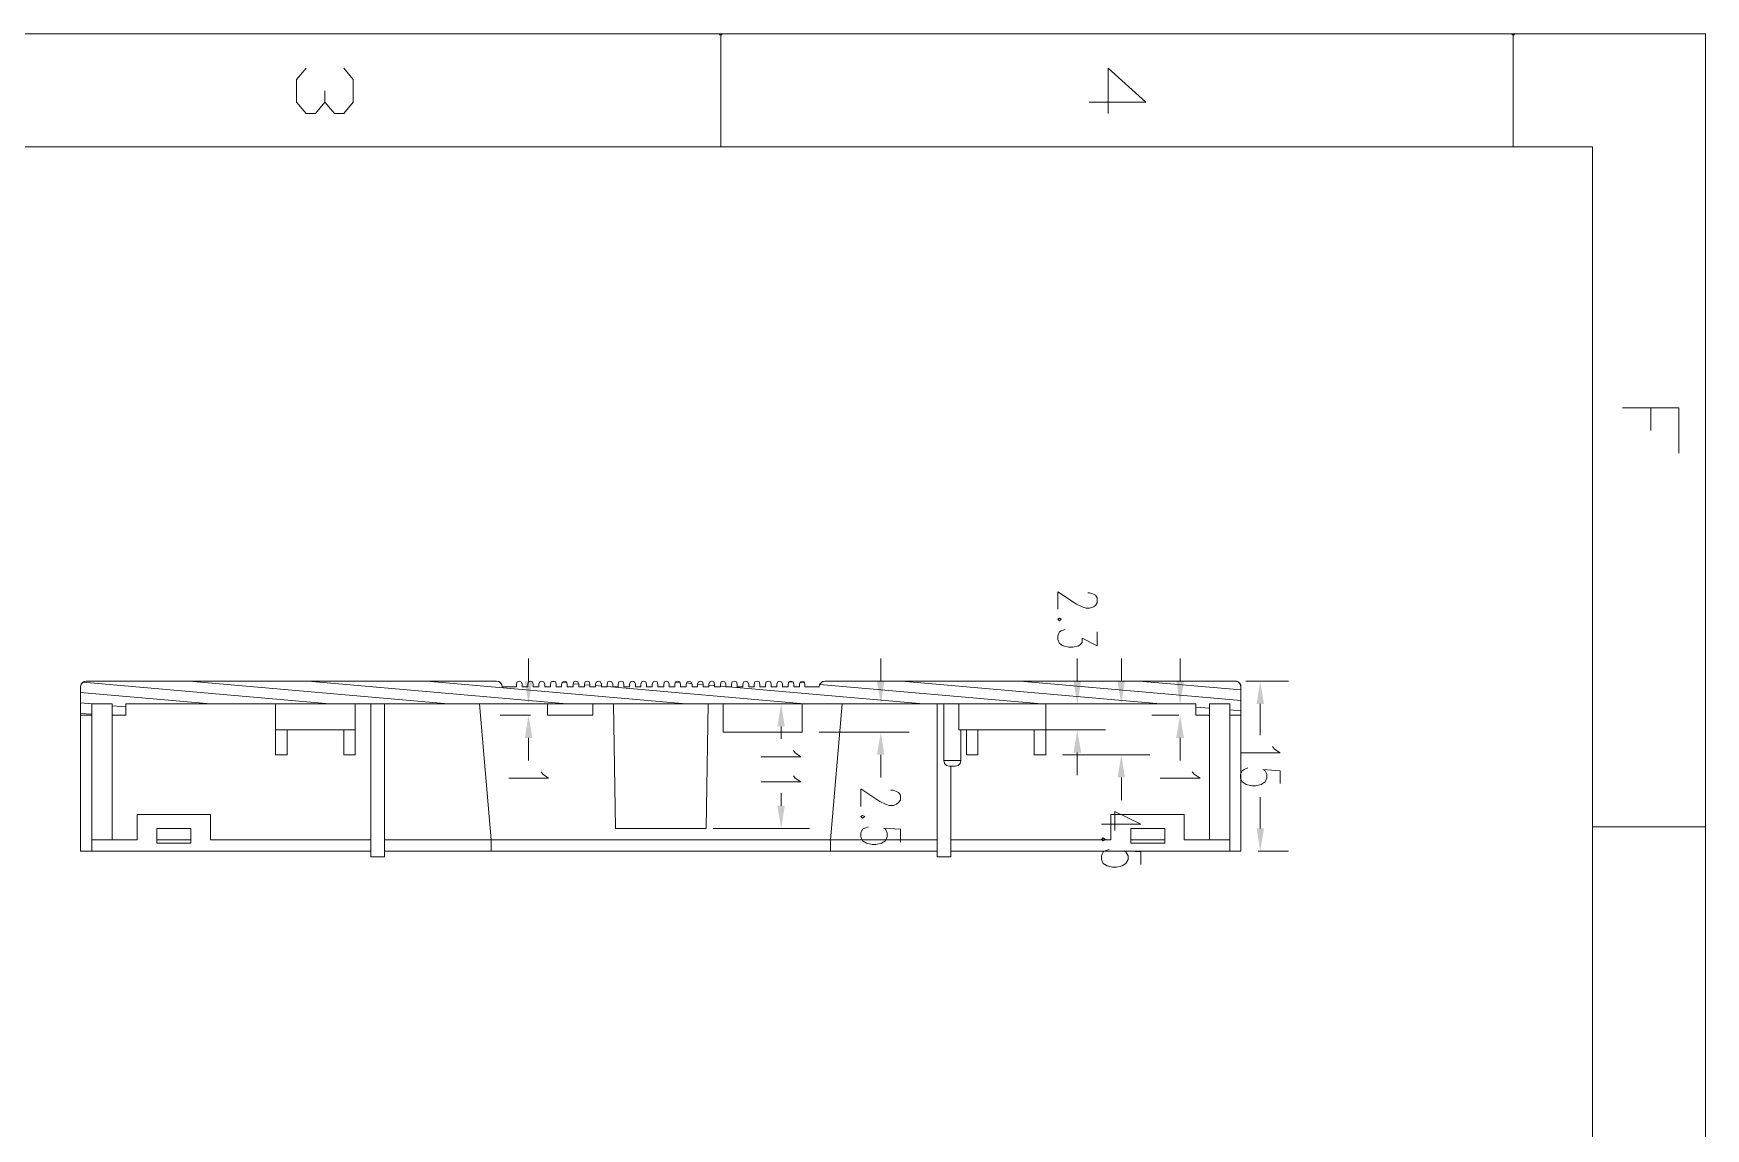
# Model space of a CAD drawing. Header units: millimetres. Extents: x 0 to 204, y 0 to 288.
# Drawn here: x 102.3 to 203.6, y 221.7 to 288 of the extents above; entities that cross this region are included whole.
import ezdxf

# ---------------------------------------------------------------- set-up
doc = ezdxf.new("R2010")
doc.units = ezdxf.units.MM

msp = doc.modelspace()

# ---------------------------------------------------------------- hatches: boundary and pattern name
h = msp.add_hatch(color=0)
h.dxf.hatch_style = 2
h.paths.add_polyline_path([(144.060333, 287.951333), (144.060333, 287.930167), (144.039167, 287.8455), (143.9545, 287.824333), (143.869833, 287.8455), (143.848667, 287.930167), (143.848667, 287.951333)])
h = msp.add_hatch(color=0)
h.dxf.hatch_style = 2
h.paths.add_polyline_path([(192.045167, 287.951333), (192.045167, 287.930167), (192.024, 287.8455), (191.939333, 287.824333), (191.854667, 287.8455), (191.8335, 287.930167), (191.8335, 287.951333)])
h = msp.add_hatch(color=0)
h.dxf.hatch_style = 2
h.paths.add_polyline_path([(132.545667, 248.750667), (132.101167, 248.750667), (132.312833, 247.374833)])
h = msp.add_hatch(color=0)
h.dxf.hatch_style = 2
h.paths.add_polyline_path([(153.8605, 248.750667), (153.416, 248.750667), (153.648833, 247.374833)])
h = msp.add_hatch(color=0)
h.dxf.hatch_style = 2
h.paths.add_polyline_path([(165.777333, 248.750667), (165.311667, 248.750667), (165.5445, 247.374833)])
h = msp.add_hatch(color=0)
h.dxf.hatch_style = 2
h.paths.add_polyline_path([(168.423167, 248.750667), (167.978667, 248.750667), (168.2115, 247.374833)])
h = msp.add_hatch(color=0)
h.dxf.hatch_style = 2
h.paths.add_polyline_path([(172.000333, 248.750667), (171.534667, 248.750667), (171.7675, 247.374833)])
h = msp.add_hatch(color=0)
h.dxf.hatch_style = 2
h.paths.add_polyline_path([(176.8475, 247.374833), (176.403, 247.374833), (176.614667, 248.750667)])
h = msp.add_hatch(color=0)
h.dxf.hatch_style = 2
h.paths.add_polyline_path([(147.828, 246.020167), (147.3835, 246.020167), (147.616333, 247.374833)])
h = msp.add_hatch(color=0)
h.dxf.hatch_style = 2
h.paths.add_polyline_path([(132.545667, 245.321667), (132.101167, 245.321667), (132.312833, 246.6975)])
h = msp.add_hatch(color=0)
h.dxf.hatch_style = 2
h.paths.add_polyline_path([(172.000333, 245.321667), (171.534667, 245.321667), (171.7675, 246.6975)])
h = msp.add_hatch(color=0)
h.dxf.hatch_style = 2
h.paths.add_polyline_path([(153.8605, 244.305667), (153.416, 244.305667), (153.648833, 245.660333)])
h = msp.add_hatch(color=0)
h.dxf.hatch_style = 2
h.paths.add_polyline_path([(165.777333, 244.432667), (165.311667, 244.432667), (165.5445, 245.8085)])
h = msp.add_hatch(color=0)
h.dxf.hatch_style = 2
h.paths.add_polyline_path([(168.423167, 242.929833), (167.978667, 242.929833), (168.2115, 244.305667)])
h = msp.add_hatch(color=0)
h.dxf.hatch_style = 2
h.paths.add_polyline_path([(147.828, 241.215333), (147.3835, 241.215333), (147.616333, 239.8395)])
h = msp.add_hatch(color=0)
h.dxf.hatch_style = 2
h.paths.add_polyline_path([(176.8475, 239.8395), (176.403, 239.8395), (176.614667, 238.463667)])

# ---------------------------------------------------------------- linework, layer by layer
at = {"color": 0, "lineweight": 0}
for points in [[(0, 287.930167), (203.581, 287.930167)], [(0, 287.930167), (203.581, 287.930167)], [(143.9545, 287.930167), (143.9545, 281.093333)], [(191.939333, 287.930167), (191.939333, 281.093333)], [(203.581, 287.930167), (203.581, 0)], [(119.993833, 283.802667), (119.422333, 283.104167), (118.850833, 283.104167), (118.279333, 283.802667), (118.279333, 285.157333), (118.850833, 285.855833)], [(121.136833, 285.855833), (121.708333, 285.157333), (121.708333, 283.802667), (121.136833, 283.104167), (120.565333, 283.104167), (119.993833, 283.802667), (119.993833, 284.48)], [(167.407167, 283.104167), (167.407167, 285.855833), (169.693167, 283.802667), (166.264167, 283.802667)], [(6.836833, 281.093333), (196.744167, 281.093333)], [(196.744167, 281.093333), (196.744167, 6.836833)], [(198.543333, 265.303), (201.972333, 265.303), (201.972333, 262.551333)], [(200.257833, 265.303), (200.257833, 263.927167)], [(166.1795, 254.105833), (166.285333, 254.105833), (166.518167, 254.021167), (166.645167, 253.957667), (166.751, 253.788333), (166.751, 253.492), (166.645167, 253.343833), (166.518167, 253.259167), (166.285333, 253.1745), (166.073667, 253.1745), (165.840833, 253.259167), (165.502167, 253.407333), (164.359167, 254.169333), (164.359167, 253.111)], [(166.751, 251.735167), (166.751, 250.8885), (165.840833, 251.354167), (165.840833, 251.121333), (165.713833, 250.952), (165.608, 250.8885), (165.269333, 250.803833), (165.0365, 250.803833), (164.697833, 250.8885), (164.465, 251.036667), (164.359167, 251.2695), (164.359167, 251.502333), (164.465, 251.735167), (164.570833, 251.798667), (164.803667, 251.883333)], [(132.312833, 248.750667), (132.312833, 250.1265)], [(153.648833, 248.750667), (153.648833, 250.1265)], [(165.5445, 248.750667), (165.5445, 250.1265)], [(168.2115, 248.750667), (168.2115, 250.1265)], [(171.7675, 248.750667), (171.7675, 250.1265)], [(175.4505, 248.412), (175.4505, 246.6975), (174.773167, 246.6975), (174.773167, 247.374833), (173.5455, 247.374833), (173.5455, 246.6975), (172.72, 246.6975), (172.72, 247.374833), (107.928833, 247.374833), (107.928833, 246.6975), (107.103333, 246.6975), (107.103333, 247.374833), (105.875667, 247.374833), (105.875667, 246.6975), (105.198333, 246.6975), (105.198333, 248.412), (105.2195, 248.539), (105.283, 248.644833), (105.41, 248.7295), (105.537, 248.750667)], [(105.537, 248.750667), (105.367667, 248.708333), (105.240667, 248.581333), (105.198333, 248.412)], [(105.198333, 248.412), (105.198333, 238.463667)], [(105.198333, 248.073333), (113.072333, 247.374833)], [(105.325333, 248.687167), (120.269, 247.374833)], [(105.537, 248.750667), (130.386667, 248.750667)], [(105.537, 248.750667), (130.386667, 248.750667)], [(111.781167, 248.750667), (127.4445, 247.374833)], [(118.977833, 248.750667), (134.641167, 247.374833)], [(126.153333, 248.750667), (141.837833, 247.374833)], [(130.725333, 248.412), (130.704167, 248.539), (130.6195, 248.644833), (130.513667, 248.7295), (130.386667, 248.750667)], [(130.725333, 248.412), (130.683, 248.581333), (130.556, 248.708333), (130.386667, 248.750667)], [(130.725333, 248.412), (131.593167, 248.412), (131.593167, 248.581333), (131.6355, 248.708333), (131.7625, 248.750667), (131.868333, 248.708333), (131.931833, 248.581333), (131.931833, 248.412), (132.2705, 248.412), (132.2705, 248.581333), (132.312833, 248.708333), (132.439833, 248.750667), (132.566833, 248.708333), (132.609167, 248.581333), (132.609167, 248.412), (132.947833, 248.412), (132.947833, 248.581333), (133.011333, 248.708333), (133.117167, 248.750667), (133.244167, 248.708333), (133.307667, 248.581333), (133.307667, 248.412), (133.646333, 248.412), (133.646333, 248.581333), (133.688667, 248.708333), (133.815667, 248.750667), (133.942667, 248.708333), (133.985, 248.581333), (133.985, 248.412), (134.323667, 248.412), (134.323667, 248.581333), (134.387167, 248.708333), (134.493, 248.750667), (134.62, 248.708333), (134.662333, 248.581333), (134.662333, 248.412), (135.022167, 248.412), (135.022167, 248.581333), (135.0645, 248.708333), (135.1915, 248.750667), (135.297333, 248.708333), (135.360833, 248.581333), (135.360833, 248.412), (135.6995, 248.412), (135.6995, 248.581333), (135.741833, 248.708333), (135.868833, 248.750667), (135.995833, 248.708333), (136.038167, 248.581333), (136.038167, 248.412), (136.376833, 248.412), (136.376833, 248.581333), (136.440333, 248.708333), (136.546167, 248.750667), (136.673167, 248.708333), (136.736667, 248.581333), (136.736667, 248.412), (137.075333, 248.412), (137.075333, 248.581333), (137.117667, 248.708333), (137.244667, 248.750667), (137.371667, 248.708333), (137.414, 248.581333), (137.414, 248.412), (137.752667, 248.412), (137.752667, 248.581333), (137.795, 248.708333), (137.922, 248.750667), (138.049, 248.708333), (138.091333, 248.581333), (138.091333, 248.412), (138.43, 248.412), (138.43, 248.581333), (138.4935, 248.708333), (138.6205, 248.750667), (138.726333, 248.708333), (138.789833, 248.581333), (138.789833, 248.412), (139.1285, 248.412), (139.1285, 248.581333), (139.170833, 248.708333), (139.297833, 248.750667), (139.424833, 248.708333), (139.467167, 248.581333), (139.467167, 248.412), (139.805833, 248.412), (139.805833, 248.581333), (139.869333, 248.708333), (139.975167, 248.750667), (140.102167, 248.708333), (140.1445, 248.581333), (140.1445, 248.412), (140.504333, 248.412), (140.504333, 248.581333), (140.546667, 248.708333), (140.673667, 248.750667), (140.7795, 248.708333), (140.843, 248.581333), (140.843, 248.412), (141.181667, 248.412), (141.181667, 248.581333), (141.224, 248.708333), (141.351, 248.750667), (141.478, 248.708333), (141.520333, 248.581333), (141.520333, 248.412), (141.859, 248.412), (141.859, 248.581333), (141.9225, 248.708333), (142.0495, 248.750667), (142.155333, 248.708333), (142.218833, 248.581333), (142.218833, 248.412), (142.5575, 248.412), (142.5575, 248.581333), (142.599833, 248.708333), (142.726833, 248.750667), (142.853833, 248.708333), (142.896167, 248.581333), (142.896167, 248.412), (143.234833, 248.412), (143.234833, 248.581333), (143.298333, 248.708333), (143.404167, 248.750667), (143.531167, 248.708333), (143.5735, 248.581333), (143.5735, 248.412), (143.933333, 248.412), (143.933333, 248.581333), (143.975667, 248.708333), (144.102667, 248.750667), (144.2085, 248.708333), (144.272, 248.581333), (144.272, 248.412), (144.610667, 248.412), (144.610667, 248.581333), (144.653, 248.708333), (144.78, 248.750667), (144.907, 248.708333), (144.949333, 248.581333), (144.949333, 248.412), (145.288, 248.412), (145.288, 248.581333), (145.3515, 248.708333), (145.457333, 248.750667), (145.584333, 248.708333), (145.647833, 248.581333), (145.647833, 248.412), (145.9865, 248.412), (145.9865, 248.581333), (146.028833, 248.708333), (146.155833, 248.750667), (146.282833, 248.708333), (146.325167, 248.581333), (146.325167, 248.412), (146.663833, 248.412), (146.663833, 248.581333), (146.706167, 248.708333), (146.833167, 248.750667), (146.960167, 248.708333), (147.0025, 248.581333), (147.0025, 248.412), (147.362333, 248.412), (147.362333, 248.581333), (147.404667, 248.708333), (147.531667, 248.750667), (147.6375, 248.708333), (147.701, 248.581333), (147.701, 248.412), (148.039667, 248.412), (148.039667, 248.581333), (148.082, 248.708333), (148.209, 248.750667), (148.336, 248.708333), (148.378333, 248.581333), (148.378333, 248.412), (148.717, 248.412), (148.717, 248.581333), (148.7805, 248.708333), (148.886333, 248.750667), (149.013333, 248.708333), (149.055667, 248.581333), (149.055667, 248.412), (149.9235, 248.412), (149.944667, 248.539), (150.029333, 248.644833), (150.135167, 248.7295), (150.262167, 248.750667), (175.111833, 248.750667)], [(130.725333, 248.412), (131.593167, 248.412)], [(131.931833, 248.581333), (131.868333, 248.708333), (131.7625, 248.750667), (131.6355, 248.708333), (131.593167, 248.581333)], [(131.593167, 248.581333), (131.593167, 248.412)], [(131.931833, 248.581333), (131.931833, 248.412)], [(131.931833, 248.412), (132.2705, 248.412)], [(132.609167, 248.581333), (132.566833, 248.708333), (132.439833, 248.750667), (132.312833, 248.708333), (132.2705, 248.581333)], [(132.2705, 248.581333), (132.2705, 248.412)], [(132.609167, 248.581333), (132.609167, 248.412)], [(132.609167, 248.412), (132.947833, 248.412)], [(133.307667, 248.581333), (133.244167, 248.708333), (133.117167, 248.750667), (133.011333, 248.708333), (132.947833, 248.581333)], [(132.947833, 248.581333), (132.947833, 248.412)], [(133.307667, 248.581333), (133.307667, 248.412)], [(133.307667, 248.412), (133.646333, 248.412)], [(133.985, 248.581333), (133.942667, 248.708333), (133.815667, 248.750667), (133.688667, 248.708333), (133.646333, 248.581333)], [(133.646333, 248.581333), (133.646333, 248.412)], [(133.709833, 248.7295), (133.942667, 248.708333)], [(133.985, 248.581333), (133.985, 248.412)], [(133.985, 248.412), (134.323667, 248.412)], [(134.662333, 248.581333), (134.62, 248.708333), (134.493, 248.750667), (134.387167, 248.708333), (134.323667, 248.581333)], [(134.323667, 248.581333), (134.323667, 248.412)], [(134.344833, 248.666), (134.662333, 248.644833)], [(134.662333, 248.581333), (134.662333, 248.412)], [(134.662333, 248.412), (135.022167, 248.412)], [(135.360833, 248.581333), (135.297333, 248.708333), (135.1915, 248.750667), (135.0645, 248.708333), (135.022167, 248.581333)], [(135.022167, 248.6025), (135.360833, 248.581333)], [(135.022167, 248.581333), (135.022167, 248.412)], [(135.360833, 248.581333), (135.360833, 248.412)], [(135.360833, 248.412), (135.6995, 248.412)], [(136.038167, 248.581333), (135.995833, 248.708333), (135.868833, 248.750667), (135.741833, 248.708333), (135.6995, 248.581333)], [(135.6995, 248.581333), (135.6995, 248.412)], [(135.6995, 248.539), (136.038167, 248.517833)], [(136.038167, 248.581333), (136.038167, 248.412)], [(136.038167, 248.412), (136.376833, 248.412)], [(136.736667, 248.581333), (136.673167, 248.708333), (136.546167, 248.750667), (136.440333, 248.708333), (136.376833, 248.581333)], [(136.376833, 248.581333), (136.376833, 248.412)], [(136.376833, 248.496667), (136.736667, 248.454333)], [(136.736667, 248.581333), (136.736667, 248.412)], [(136.736667, 248.412), (137.075333, 248.412)], [(137.414, 248.581333), (137.371667, 248.708333), (137.244667, 248.750667), (137.117667, 248.708333), (137.075333, 248.581333)], [(137.075333, 248.581333), (137.075333, 248.412)], [(137.075333, 248.433167), (149.013333, 247.374833)], [(137.414, 248.581333), (137.414, 248.412)], [(137.414, 248.412), (137.752667, 248.412)], [(138.091333, 248.581333), (138.049, 248.708333), (137.922, 248.750667), (137.795, 248.708333), (137.752667, 248.581333)], [(137.752667, 248.581333), (137.752667, 248.412)], [(138.091333, 248.581333), (138.091333, 248.412)], [(138.091333, 248.412), (138.43, 248.412)], [(138.789833, 248.581333), (138.726333, 248.708333), (138.6205, 248.750667), (138.4935, 248.708333), (138.43, 248.581333)], [(138.43, 248.581333), (138.43, 248.412)], [(138.789833, 248.581333), (138.789833, 248.412)], [(138.789833, 248.412), (139.1285, 248.412)], [(139.467167, 248.581333), (139.424833, 248.708333), (139.297833, 248.750667), (139.170833, 248.708333), (139.1285, 248.581333)], [(139.1285, 248.581333), (139.1285, 248.412)], [(139.467167, 248.581333), (139.467167, 248.412)], [(139.467167, 248.412), (139.805833, 248.412)], [(140.1445, 248.581333), (140.102167, 248.708333), (139.975167, 248.750667), (139.869333, 248.708333), (139.805833, 248.581333)], [(139.805833, 248.581333), (139.805833, 248.412)], [(140.1445, 248.581333), (140.1445, 248.412)], [(140.1445, 248.412), (140.504333, 248.412)], [(140.843, 248.581333), (140.7795, 248.708333), (140.673667, 248.750667), (140.546667, 248.708333), (140.504333, 248.581333)], [(140.504333, 248.581333), (140.504333, 248.412)], [(140.610167, 248.750667), (140.737167, 248.7295)], [(140.843, 248.581333), (140.843, 248.412)], [(140.843, 248.412), (141.181667, 248.412)], [(141.520333, 248.581333), (141.478, 248.708333), (141.351, 248.750667), (141.224, 248.708333), (141.181667, 248.581333)], [(141.181667, 248.581333), (141.181667, 248.412)], [(141.224, 248.687167), (141.499167, 248.666)], [(141.520333, 248.581333), (141.520333, 248.412)], [(141.520333, 248.412), (141.859, 248.412)], [(142.218833, 248.581333), (142.155333, 248.708333), (142.0495, 248.750667), (141.9225, 248.708333), (141.859, 248.581333)], [(141.859, 248.581333), (141.859, 248.412)], [(141.880167, 248.644833), (142.218833, 248.6025)], [(142.218833, 248.581333), (142.218833, 248.412)], [(142.218833, 248.412), (142.5575, 248.412)], [(142.896167, 248.581333), (142.853833, 248.708333), (142.726833, 248.750667), (142.599833, 248.708333), (142.5575, 248.581333)], [(142.5575, 248.581333), (142.896167, 248.539)], [(142.5575, 248.581333), (142.5575, 248.412)], [(142.896167, 248.581333), (142.896167, 248.412)], [(142.896167, 248.412), (143.234833, 248.412)], [(143.5735, 248.581333), (143.531167, 248.708333), (143.404167, 248.750667), (143.298333, 248.708333), (143.234833, 248.581333)], [(143.234833, 248.581333), (143.234833, 248.412)], [(143.234833, 248.517833), (143.5735, 248.4755)], [(143.5735, 248.581333), (143.5735, 248.412)], [(143.5735, 248.412), (143.933333, 248.412)], [(144.272, 248.581333), (144.2085, 248.708333), (144.102667, 248.750667), (143.975667, 248.708333), (143.933333, 248.581333)], [(143.933333, 248.581333), (143.933333, 248.412)], [(143.933333, 248.454333), (144.272, 248.433167)], [(144.272, 248.581333), (144.272, 248.412)], [(144.272, 248.412), (144.610667, 248.412)], [(144.441333, 248.412), (156.21, 247.374833)], [(144.949333, 248.581333), (144.907, 248.708333), (144.78, 248.750667), (144.653, 248.708333), (144.610667, 248.581333)], [(144.610667, 248.581333), (144.610667, 248.412)], [(144.949333, 248.581333), (144.949333, 248.412)], [(144.949333, 248.412), (145.288, 248.412)], [(145.647833, 248.581333), (145.584333, 248.708333), (145.457333, 248.750667), (145.3515, 248.708333), (145.288, 248.581333)], [(145.288, 248.581333), (145.288, 248.412)], [(145.647833, 248.581333), (145.647833, 248.412)], [(145.647833, 248.412), (145.9865, 248.412)], [(146.325167, 248.581333), (146.282833, 248.708333), (146.155833, 248.750667), (146.028833, 248.708333), (145.9865, 248.581333)], [(145.9865, 248.581333), (145.9865, 248.412)], [(146.325167, 248.581333), (146.325167, 248.412)], [(146.325167, 248.412), (146.663833, 248.412)], [(147.0025, 248.581333), (146.960167, 248.708333), (146.833167, 248.750667), (146.706167, 248.708333), (146.663833, 248.581333)], [(146.663833, 248.581333), (146.663833, 248.412)], [(147.0025, 248.581333), (147.0025, 248.412)], [(147.0025, 248.412), (147.362333, 248.412)], [(147.701, 248.581333), (147.6375, 248.708333), (147.531667, 248.750667), (147.404667, 248.708333), (147.362333, 248.581333)], [(147.362333, 248.581333), (147.362333, 248.412)], [(147.701, 248.581333), (147.701, 248.412)], [(147.701, 248.412), (148.039667, 248.412)], [(148.378333, 248.581333), (148.336, 248.708333), (148.209, 248.750667), (148.082, 248.708333), (148.039667, 248.581333)], [(148.039667, 248.581333), (148.039667, 248.412)], [(148.103167, 248.708333), (148.336, 248.708333)], [(148.378333, 248.581333), (148.378333, 248.412)], [(148.378333, 248.412), (148.717, 248.412)], [(149.055667, 248.581333), (149.013333, 248.708333), (148.886333, 248.750667), (148.7805, 248.708333), (148.717, 248.581333)], [(148.717, 248.581333), (148.717, 248.412)], [(148.738167, 248.666), (149.055667, 248.644833)], [(149.055667, 248.581333), (149.055667, 248.412)], [(149.055667, 248.412), (149.9235, 248.412)], [(150.262167, 248.750667), (150.092833, 248.708333), (149.965833, 248.581333), (149.9235, 248.412)], [(149.965833, 248.560167), (163.3855, 247.374833)], [(150.262167, 248.750667), (175.111833, 248.750667)], [(154.918833, 248.750667), (170.582167, 247.374833)], [(162.094333, 248.750667), (175.4505, 247.5865)], [(169.291, 248.750667), (175.4505, 248.2215)], [(175.4505, 248.412), (175.4505, 248.517833), (175.429333, 248.539), (175.408167, 248.581333), (175.408167, 248.6025), (175.365833, 248.644833), (175.3235, 248.666), (175.302333, 248.687167), (175.281167, 248.708333), (175.238833, 248.7295), (175.217667, 248.7295), (175.175333, 248.750667), (175.111833, 248.750667)], [(175.4505, 248.412), (175.408167, 248.581333), (175.281167, 248.708333), (175.111833, 248.750667)], [(175.4505, 248.412), (175.4505, 238.463667)], [(175.746833, 248.750667), (178.329167, 248.750667)], [(105.198333, 247.438333), (105.875667, 247.374833)], [(105.875667, 247.374833), (105.875667, 238.463667)], [(105.875667, 247.374833), (107.103333, 247.374833)], [(107.103333, 247.374833), (107.103333, 239.162167)], [(107.103333, 247.269), (107.928833, 247.2055)], [(107.928833, 247.374833), (107.928833, 246.6975)], [(107.928833, 247.374833), (172.72, 247.374833)], [(117.009333, 247.374833), (117.009333, 244.305667)], [(121.814167, 247.374833), (121.814167, 244.305667)], [(122.766667, 247.374833), (122.766667, 238.125)], [(123.592167, 247.374833), (123.592167, 238.125)], [(130.048, 239.162167), (129.3495, 247.374833)], [(132.439833, 247.374833), (130.598333, 247.374833)], [(133.477, 247.374833), (133.477, 246.6975)], [(136.2075, 247.374833), (136.2075, 246.6975)], [(137.456333, 247.374833), (137.583333, 239.8395)], [(143.1925, 247.374833), (143.0655, 239.8395)], [(143.488833, 247.374833), (149.330833, 247.374833)], [(144.102667, 247.374833), (144.102667, 245.660333)], [(148.886333, 247.374833), (148.886333, 245.660333)], [(150.600833, 239.162167), (151.299333, 247.374833)], [(150.749, 247.374833), (155.363333, 247.374833)], [(157.056667, 247.374833), (157.056667, 238.125)], [(157.458833, 247.374833), (157.458833, 243.945833)], [(158.369, 247.374833), (158.369, 245.8085)], [(163.6395, 247.374833), (163.6395, 244.305667)], [(164.6555, 247.374833), (169.926, 247.374833)], [(165.311667, 247.374833), (167.259, 247.374833)], [(171.682833, 247.374833), (170.053, 247.374833)], [(172.72, 247.374833), (172.72, 246.6975)], [(172.72, 247.184333), (173.5455, 247.120833)], [(173.5455, 247.374833), (174.773167, 247.374833)], [(173.5455, 247.374833), (173.5455, 239.162167)], [(174.773167, 247.374833), (174.773167, 238.463667)], [(176.614667, 247.374833), (176.614667, 245.491)], [(105.198333, 246.803333), (105.875667, 246.761)], [(105.198333, 246.6975), (105.875667, 246.6975)], [(107.103333, 246.6975), (107.928833, 246.6975)], [(132.439833, 246.6975), (130.598333, 246.6975)], [(136.2075, 246.6975), (133.477, 246.6975)], [(147.616333, 246.020167), (147.616333, 245.258167)], [(171.682833, 246.6975), (170.053, 246.6975)], [(172.72, 246.6975), (173.5455, 246.6975)], [(174.773167, 247.015), (175.4505, 246.9515)], [(174.773167, 246.6975), (175.4505, 246.6975)], [(121.814167, 245.8085), (117.009333, 245.8085)], [(117.707833, 244.305667), (117.707833, 245.8085)], [(121.136833, 244.305667), (121.136833, 245.8085)], [(132.312833, 245.321667), (132.312833, 243.945833)], [(148.886333, 245.660333), (144.102667, 245.660333)], [(149.9235, 245.660333), (155.363333, 245.660333)], [(163.6395, 245.8085), (158.369, 245.8085)], [(158.496, 245.8085), (158.496, 243.945833)], [(158.834667, 244.305667), (158.834667, 245.8085)], [(159.512, 244.305667), (159.512, 245.8085)], [(162.941, 244.305667), (162.941, 245.8085)], [(163.1315, 245.8085), (167.259, 245.8085)], [(171.7675, 245.321667), (171.7675, 243.945833)], [(117.009333, 244.305667), (117.707833, 244.305667)], [(121.136833, 244.305667), (121.814167, 244.305667)], [(148.357167, 244.559667), (148.463, 244.4115), (148.801667, 244.178667), (146.409833, 244.178667)], [(153.648833, 244.305667), (153.648833, 242.929833)], [(159.512, 244.305667), (158.834667, 244.305667)], [(163.6395, 244.305667), (162.941, 244.305667)], [(164.6555, 244.305667), (169.926, 244.305667)], [(165.5445, 244.432667), (165.5445, 243.056833)], [(177.3555, 244.7925), (177.4825, 244.644333), (177.821167, 244.4115), (175.429333, 244.4115)], [(133.074833, 243.2685), (133.180667, 243.120333), (133.519333, 242.8875), (131.1275, 242.8875)], [(148.357167, 243.035667), (148.463, 242.8875), (148.801667, 242.654667), (146.409833, 242.654667)], [(158.496, 243.945833), (157.458833, 243.945833)], [(157.458833, 243.945833), (157.501167, 243.7765), (157.628167, 243.6495), (157.7975, 243.607167)], [(158.157333, 243.607167), (157.7975, 243.607167)], [(157.882167, 243.607167), (157.882167, 238.125)], [(158.157333, 243.607167), (158.326667, 243.6495), (158.453667, 243.7765), (158.496, 243.945833)], [(172.508333, 243.2685), (172.614167, 243.120333), (172.974, 242.8875), (170.561, 242.8875)], [(177.821167, 242.57), (177.821167, 243.332), (176.784, 243.416667), (176.911, 243.332), (177.016833, 243.120333), (177.016833, 242.8875), (176.911, 242.654667), (176.678167, 242.5065), (176.3395, 242.421833), (176.106667, 242.421833), (175.768, 242.5065), (175.535167, 242.654667), (175.429333, 242.8875), (175.429333, 243.120333), (175.535167, 243.332), (175.641, 243.416667), (175.873833, 243.501333)], [(147.616333, 241.215333), (147.616333, 241.977333)], [(154.262667, 242.167833), (154.389667, 242.167833), (154.601333, 242.083167), (154.728333, 242.019667), (154.834167, 241.850333), (154.834167, 241.554), (154.728333, 241.405833), (154.601333, 241.321167), (154.389667, 241.2365), (154.156833, 241.2365), (153.924, 241.321167), (153.585333, 241.469333), (152.442333, 242.231333), (152.442333, 241.173)], [(168.2115, 242.929833), (168.2115, 241.554)], [(176.614667, 239.8395), (176.614667, 241.7445)], [(108.627333, 239.162167), (108.627333, 240.686167)], [(108.627333, 240.686167), (113.072333, 240.686167)], [(113.072333, 240.686167), (113.072333, 239.162167)], [(154.834167, 239.014), (154.834167, 239.797167), (153.818167, 239.860667), (153.924, 239.797167), (154.029833, 239.564333), (154.029833, 239.3315), (153.924, 239.098667), (153.691167, 238.9505), (153.3525, 238.865833), (153.119667, 238.865833), (152.781, 238.9505), (152.548167, 239.098667), (152.442333, 239.3315), (152.442333, 239.564333), (152.548167, 239.797167), (152.675167, 239.860667), (152.908, 239.945333)], [(169.396833, 240.0935), (167.005, 240.0935)], [(167.5765, 240.686167), (172.0215, 240.686167)], [(167.5765, 239.162167), (167.5765, 240.686167)], [(169.396833, 240.0935), (167.809333, 240.876667), (167.809333, 239.7125)], [(172.0215, 240.686167), (172.0215, 239.162167)], [(196.744167, 239.945333), (203.581, 239.945333)], [(105.875667, 239.162167), (108.627333, 239.162167)], [(109.812667, 239.8395), (109.812667, 238.9505)], [(109.812667, 239.8395), (111.865833, 239.8395)], [(111.865833, 239.162167), (109.812667, 239.162167)], [(111.865833, 238.9505), (109.812667, 238.9505)], [(111.865833, 239.8395), (111.865833, 238.9505)], [(122.766667, 239.162167), (113.072333, 239.162167)], [(123.592167, 239.162167), (157.056667, 239.162167)], [(130.048, 238.463667), (130.048, 239.162167)], [(143.0655, 239.8395), (137.583333, 239.8395)], [(143.488833, 239.8395), (149.330833, 239.8395)], [(150.600833, 238.463667), (150.600833, 239.162167)], [(167.5765, 239.162167), (157.882167, 239.162167)], [(168.783, 239.8395), (170.836167, 239.8395)], [(168.783, 239.8395), (168.783, 238.9505)], [(170.836167, 239.162167), (168.783, 239.162167)], [(170.836167, 238.9505), (168.783, 238.9505)], [(170.836167, 239.8395), (170.836167, 238.9505)], [(174.773167, 239.162167), (172.0215, 239.162167)], [(105.198333, 238.463667), (122.766667, 238.463667)], [(123.592167, 238.125), (122.766667, 238.125)], [(123.592167, 238.463667), (157.056667, 238.463667)], [(157.882167, 238.125), (157.056667, 238.125)], [(157.882167, 238.463667), (175.4505, 238.463667)], [(169.396833, 237.659333), (169.396833, 238.421333), (168.380833, 238.484833), (168.486667, 238.421333), (168.613667, 238.1885), (168.613667, 237.955667), (168.486667, 237.722833), (168.253833, 237.574667), (167.915167, 237.49), (167.682333, 237.49), (167.343667, 237.574667), (167.110833, 237.722833), (167.005, 237.955667), (167.005, 238.1885), (167.110833, 238.421333), (167.237833, 238.484833), (167.470667, 238.5695)], [(176.487667, 238.463667), (178.329167, 238.463667)]]:
    msp.add_lwpolyline(points, dxfattribs=at)
for points in [[(164.570833, 252.497167), (164.465, 252.560667), (164.359167, 252.497167), (164.465, 252.4125)], [(152.675167, 240.559167), (152.548167, 240.622667), (152.442333, 240.559167), (152.548167, 240.4745)], [(167.237833, 239.183333), (167.110833, 239.268), (167.005, 239.183333), (167.110833, 239.098667)]]:
    msp.add_lwpolyline(points, close=True, dxfattribs=at)

doc.saveas('drawing.dxf')
